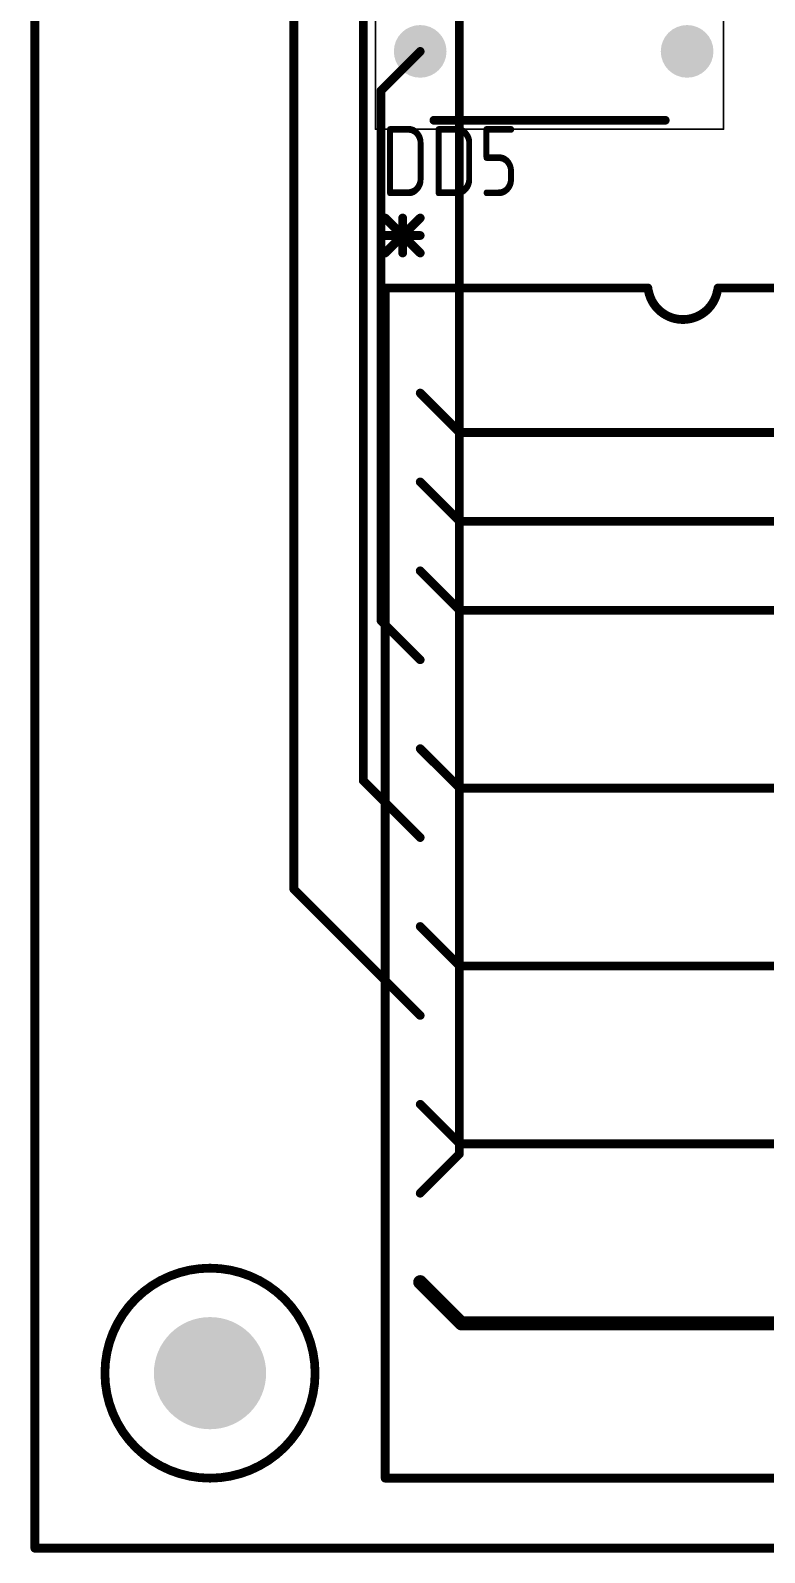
# Model space of a CAD drawing. Header units: millimetres. Extents: x 0 to 841, y 0 to 2540.
# Drawn here: x 34.87 to 55.83, y 59.87 to 103.36 of the extents above; entities that cross this region are included whole.
import ezdxf

# ---------------------------------------------------------------- set-up
doc = ezdxf.new("R2010")
doc.units = ezdxf.units.MM
for name, color, linetype in [('BottomLayer', 5, 'Continuous'), ('BottomSolder', 6, 'Continuous'), ('Mechanical13', 56, 'Continuous'), ('Mechanical15', 56, 'Continuous'), ('MultiLayer', 9, 'Continuous'), ('PadHoleLayer', 156, 'Continuous'), ('TopLayer', 1, 'Continuous'), ('TopOverlay', 2, 'Continuous'), ('TopSolder', 216, 'Continuous')]:
    doc.layers.add(name, color=color, linetype=linetype)
doc.styles.add('GOST type A', font='', dxfattribs={"height": 0.2})
doc.styles.get('GOST type A').set_extended_font_data('GOST type A')

# ---------------------------------------------------------------- blocks, each defined once
blk = doc.blocks.new('DIP_14_106')
at = {"layer": 'BottomLayer'}
h = blk.add_hatch(color=5, dxfattribs=at)
edge = h.paths.add_edge_path()
edge.add_arc((0, 0), 0.65, 0, 360)
h = blk.add_hatch(color=5, dxfattribs=at)
edge = h.paths.add_edge_path()
edge.add_arc((7.62, 0), 0.65, 0, 360)
h = blk.add_hatch(color=5, dxfattribs=at)
edge = h.paths.add_edge_path()
edge.add_arc((0, -2.54), 0.65, 0, 360)
h = blk.add_hatch(color=5, dxfattribs=at)
edge = h.paths.add_edge_path()
edge.add_arc((7.62, -2.54), 0.65, 0, 360)
h = blk.add_hatch(color=5, dxfattribs=at)
edge = h.paths.add_edge_path()
edge.add_arc((0, -5.08), 0.65, 0, 360)
h = blk.add_hatch(color=5, dxfattribs=at)
edge = h.paths.add_edge_path()
edge.add_arc((7.62, -5.08), 0.65, 0, 360)
h = blk.add_hatch(color=5, dxfattribs=at)
edge = h.paths.add_edge_path()
edge.add_arc((0, -7.62), 0.65, 0, 360)
h = blk.add_hatch(color=5, dxfattribs=at)
edge = h.paths.add_edge_path()
edge.add_arc((7.62, -7.62), 0.65, 0, 360)
h = blk.add_hatch(color=5, dxfattribs=at)
edge = h.paths.add_edge_path()
edge.add_arc((0, -10.16), 0.65, 0, 360)
h = blk.add_hatch(color=5, dxfattribs=at)
edge = h.paths.add_edge_path()
edge.add_arc((7.62, -10.16), 0.65, 0, 360)
h = blk.add_hatch(color=5, dxfattribs=at)
edge = h.paths.add_edge_path()
edge.add_arc((0, -12.7), 0.65, 0, 360)
h = blk.add_hatch(color=5, dxfattribs=at)
edge = h.paths.add_edge_path()
edge.add_arc((7.62, -12.7), 0.65, 0, 360)
h = blk.add_hatch(color=5, dxfattribs=at)
edge = h.paths.add_edge_path()
edge.add_arc((0, -15.24), 0.65, 0, 360)
h = blk.add_hatch(color=5, dxfattribs=at)
edge = h.paths.add_edge_path()
edge.add_arc((7.62, -15.24), 0.65, 0, 360)
at = {"layer": 'BottomSolder'}
h = blk.add_hatch(color=6, dxfattribs=at)
edge = h.paths.add_edge_path()
edge.add_arc((0, 0), 0.752, 0, 360)
h = blk.add_hatch(color=6, dxfattribs=at)
edge = h.paths.add_edge_path()
edge.add_arc((7.62, 0), 0.752, 0, 360)
h = blk.add_hatch(color=6, dxfattribs=at)
edge = h.paths.add_edge_path()
edge.add_arc((0, -2.54), 0.752, 0, 360)
h = blk.add_hatch(color=6, dxfattribs=at)
edge = h.paths.add_edge_path()
edge.add_arc((7.62, -2.54), 0.752, 0, 360)
h = blk.add_hatch(color=6, dxfattribs=at)
edge = h.paths.add_edge_path()
edge.add_arc((0, -5.08), 0.752, 0, 360)
h = blk.add_hatch(color=6, dxfattribs=at)
edge = h.paths.add_edge_path()
edge.add_arc((7.62, -5.08), 0.752, 0, 360)
h = blk.add_hatch(color=6, dxfattribs=at)
edge = h.paths.add_edge_path()
edge.add_arc((0, -7.62), 0.752, 0, 360)
h = blk.add_hatch(color=6, dxfattribs=at)
edge = h.paths.add_edge_path()
edge.add_arc((7.62, -7.62), 0.752, 0, 360)
h = blk.add_hatch(color=6, dxfattribs=at)
edge = h.paths.add_edge_path()
edge.add_arc((0, -10.16), 0.752, 0, 360)
h = blk.add_hatch(color=6, dxfattribs=at)
edge = h.paths.add_edge_path()
edge.add_arc((7.62, -10.16), 0.752, 0, 360)
h = blk.add_hatch(color=6, dxfattribs=at)
edge = h.paths.add_edge_path()
edge.add_arc((0, -12.7), 0.752, 0, 360)
h = blk.add_hatch(color=6, dxfattribs=at)
edge = h.paths.add_edge_path()
edge.add_arc((7.62, -12.7), 0.752, 0, 360)
h = blk.add_hatch(color=6, dxfattribs=at)
edge = h.paths.add_edge_path()
edge.add_arc((0, -15.24), 0.752, 0, 360)
h = blk.add_hatch(color=6, dxfattribs=at)
edge = h.paths.add_edge_path()
edge.add_arc((7.62, -15.24), 0.752, 0, 360)
at = {"layer": 'MultiLayer'}
h = blk.add_hatch(color=9, dxfattribs=at)
edge = h.paths.add_edge_path()
edge.add_arc((0, 0), 0.65, 0, 360)
h = blk.add_hatch(color=9, dxfattribs=at)
edge = h.paths.add_edge_path()
edge.add_arc((7.62, 0), 0.65, 0, 360)
h = blk.add_hatch(color=9, dxfattribs=at)
edge = h.paths.add_edge_path()
edge.add_arc((0, -2.54), 0.65, 0, 360)
h = blk.add_hatch(color=9, dxfattribs=at)
edge = h.paths.add_edge_path()
edge.add_arc((7.62, -2.54), 0.65, 0, 360)
h = blk.add_hatch(color=9, dxfattribs=at)
edge = h.paths.add_edge_path()
edge.add_arc((0, -5.08), 0.65, 0, 360)
h = blk.add_hatch(color=9, dxfattribs=at)
edge = h.paths.add_edge_path()
edge.add_arc((7.62, -5.08), 0.65, 0, 360)
h = blk.add_hatch(color=9, dxfattribs=at)
edge = h.paths.add_edge_path()
edge.add_arc((0, -7.62), 0.65, 0, 360)
h = blk.add_hatch(color=9, dxfattribs=at)
edge = h.paths.add_edge_path()
edge.add_arc((7.62, -7.62), 0.65, 0, 360)
h = blk.add_hatch(color=9, dxfattribs=at)
edge = h.paths.add_edge_path()
edge.add_arc((0, -10.16), 0.65, 0, 360)
h = blk.add_hatch(color=9, dxfattribs=at)
edge = h.paths.add_edge_path()
edge.add_arc((7.62, -10.16), 0.65, 0, 360)
h = blk.add_hatch(color=9, dxfattribs=at)
edge = h.paths.add_edge_path()
edge.add_arc((0, -12.7), 0.65, 0, 360)
h = blk.add_hatch(color=9, dxfattribs=at)
edge = h.paths.add_edge_path()
edge.add_arc((7.62, -12.7), 0.65, 0, 360)
h = blk.add_hatch(color=9, dxfattribs=at)
edge = h.paths.add_edge_path()
edge.add_arc((0, -15.24), 0.65, 0, 360)
h = blk.add_hatch(color=9, dxfattribs=at)
edge = h.paths.add_edge_path()
edge.add_arc((7.62, -15.24), 0.65, 0, 360)
at = {"layer": 'PadHoleLayer'}
h = blk.add_hatch(color=156, dxfattribs=at)
edge = h.paths.add_edge_path()
edge.add_arc((0, 0), 0.4, 0, 360)
h = blk.add_hatch(color=156, dxfattribs=at)
edge = h.paths.add_edge_path()
edge.add_arc((7.62, 0), 0.4, 0, 360)
h = blk.add_hatch(color=156, dxfattribs=at)
edge = h.paths.add_edge_path()
edge.add_arc((0, -2.54), 0.4, 0, 360)
h = blk.add_hatch(color=156, dxfattribs=at)
edge = h.paths.add_edge_path()
edge.add_arc((7.62, -2.54), 0.4, 0, 360)
h = blk.add_hatch(color=156, dxfattribs=at)
edge = h.paths.add_edge_path()
edge.add_arc((0, -5.08), 0.4, 0, 360)
h = blk.add_hatch(color=156, dxfattribs=at)
edge = h.paths.add_edge_path()
edge.add_arc((7.62, -5.08), 0.4, 0, 360)
h = blk.add_hatch(color=156, dxfattribs=at)
edge = h.paths.add_edge_path()
edge.add_arc((0, -7.62), 0.4, 0, 360)
h = blk.add_hatch(color=156, dxfattribs=at)
edge = h.paths.add_edge_path()
edge.add_arc((7.62, -7.62), 0.4, 0, 360)
h = blk.add_hatch(color=156, dxfattribs=at)
edge = h.paths.add_edge_path()
edge.add_arc((0, -10.16), 0.4, 0, 360)
h = blk.add_hatch(color=156, dxfattribs=at)
edge = h.paths.add_edge_path()
edge.add_arc((7.62, -10.16), 0.4, 0, 360)
h = blk.add_hatch(color=156, dxfattribs=at)
edge = h.paths.add_edge_path()
edge.add_arc((0, -12.7), 0.4, 0, 360)
h = blk.add_hatch(color=156, dxfattribs=at)
edge = h.paths.add_edge_path()
edge.add_arc((7.62, -12.7), 0.4, 0, 360)
h = blk.add_hatch(color=156, dxfattribs=at)
edge = h.paths.add_edge_path()
edge.add_arc((0, -15.24), 0.4, 0, 360)
h = blk.add_hatch(color=156, dxfattribs=at)
edge = h.paths.add_edge_path()
edge.add_arc((7.62, -15.24), 0.4, 0, 360)
at = {"layer": 'TopLayer'}
h = blk.add_hatch(color=1, dxfattribs=at)
edge = h.paths.add_edge_path()
edge.add_arc((0, 0), 0.65, 0, 360)
h = blk.add_hatch(color=1, dxfattribs=at)
edge = h.paths.add_edge_path()
edge.add_arc((7.62, 0), 0.65, 0, 360)
h = blk.add_hatch(color=1, dxfattribs=at)
edge = h.paths.add_edge_path()
edge.add_arc((0, -2.54), 0.65, 0, 360)
h = blk.add_hatch(color=1, dxfattribs=at)
edge = h.paths.add_edge_path()
edge.add_arc((7.62, -2.54), 0.65, 0, 360)
h = blk.add_hatch(color=1, dxfattribs=at)
edge = h.paths.add_edge_path()
edge.add_arc((0, -5.08), 0.65, 0, 360)
h = blk.add_hatch(color=1, dxfattribs=at)
edge = h.paths.add_edge_path()
edge.add_arc((7.62, -5.08), 0.65, 0, 360)
h = blk.add_hatch(color=1, dxfattribs=at)
edge = h.paths.add_edge_path()
edge.add_arc((0, -7.62), 0.65, 0, 360)
h = blk.add_hatch(color=1, dxfattribs=at)
edge = h.paths.add_edge_path()
edge.add_arc((7.62, -7.62), 0.65, 0, 360)
h = blk.add_hatch(color=1, dxfattribs=at)
edge = h.paths.add_edge_path()
edge.add_arc((0, -10.16), 0.65, 0, 360)
h = blk.add_hatch(color=1, dxfattribs=at)
edge = h.paths.add_edge_path()
edge.add_arc((7.62, -10.16), 0.65, 0, 360)
h = blk.add_hatch(color=1, dxfattribs=at)
edge = h.paths.add_edge_path()
edge.add_arc((0, -12.7), 0.65, 0, 360)
h = blk.add_hatch(color=1, dxfattribs=at)
edge = h.paths.add_edge_path()
edge.add_arc((7.62, -12.7), 0.65, 0, 360)
h = blk.add_hatch(color=1, dxfattribs=at)
edge = h.paths.add_edge_path()
edge.add_arc((0, -15.24), 0.65, 0, 360)
h = blk.add_hatch(color=1, dxfattribs=at)
edge = h.paths.add_edge_path()
edge.add_arc((7.62, -15.24), 0.65, 0, 360)
at = {"layer": 'TopSolder'}
h = blk.add_hatch(color=216, dxfattribs=at)
edge = h.paths.add_edge_path()
edge.add_arc((0, 0), 0.752, 0, 360)
h = blk.add_hatch(color=216, dxfattribs=at)
edge = h.paths.add_edge_path()
edge.add_arc((7.62, 0), 0.752, 0, 360)
h = blk.add_hatch(color=216, dxfattribs=at)
edge = h.paths.add_edge_path()
edge.add_arc((0, -2.54), 0.752, 0, 360)
h = blk.add_hatch(color=216, dxfattribs=at)
edge = h.paths.add_edge_path()
edge.add_arc((7.62, -2.54), 0.752, 0, 360)
h = blk.add_hatch(color=216, dxfattribs=at)
edge = h.paths.add_edge_path()
edge.add_arc((0, -5.08), 0.752, 0, 360)
h = blk.add_hatch(color=216, dxfattribs=at)
edge = h.paths.add_edge_path()
edge.add_arc((7.62, -5.08), 0.752, 0, 360)
h = blk.add_hatch(color=216, dxfattribs=at)
edge = h.paths.add_edge_path()
edge.add_arc((0, -7.62), 0.752, 0, 360)
h = blk.add_hatch(color=216, dxfattribs=at)
edge = h.paths.add_edge_path()
edge.add_arc((7.62, -7.62), 0.752, 0, 360)
h = blk.add_hatch(color=216, dxfattribs=at)
edge = h.paths.add_edge_path()
edge.add_arc((0, -10.16), 0.752, 0, 360)
h = blk.add_hatch(color=216, dxfattribs=at)
edge = h.paths.add_edge_path()
edge.add_arc((7.62, -10.16), 0.752, 0, 360)
h = blk.add_hatch(color=216, dxfattribs=at)
edge = h.paths.add_edge_path()
edge.add_arc((0, -12.7), 0.752, 0, 360)
h = blk.add_hatch(color=216, dxfattribs=at)
edge = h.paths.add_edge_path()
edge.add_arc((7.62, -12.7), 0.752, 0, 360)
h = blk.add_hatch(color=216, dxfattribs=at)
edge = h.paths.add_edge_path()
edge.add_arc((0, -15.24), 0.752, 0, 360)
h = blk.add_hatch(color=216, dxfattribs=at)
edge = h.paths.add_edge_path()
edge.add_arc((7.62, -15.24), 0.752, 0, 360)
at = {"layer": 'Mechanical13'}
for points, const_width in [([(-1.424, 0, 1), (-1.624, 0, 1)], 0.2), ([(-1.674, 0, 1), (-1.574, 0, 1)], 0.1), ([(-1.474, 0, 1), (-1.374, 0, 1)], 0.1)]:
    blk.add_lwpolyline(points, format="xyb", close=True, dxfattribs=dict(at, const_width=const_width))
at = {"layer": 'Mechanical15', "const_width": 0.05}
for points in [[(-1.274, -17.459), (-1.274, 2.219)], [(-1.274, 2.219), (8.661, 2.219)], [(8.661, -17.459), (8.661, 2.219)], [(-1.274, -17.459), (8.661, -17.459)]]:
    blk.add_lwpolyline(points, dxfattribs=at)
at = {"layer": 'Mechanical15', "const_width": 0.025}
for points in [[(-1.287, 2.219, 1), (-1.262, 2.219, 1)], [(-1.287, 2.219, 1), (-1.262, 2.219, 1)], [(8.649, 2.219, 1), (8.674, 2.219, 1)], [(8.649, 2.219, 1), (8.674, 2.219, 1)], [(-1.287, -17.459, 1), (-1.262, -17.459, 1)], [(-1.287, -17.459, 1), (-1.262, -17.459, 1)], [(8.649, -17.459, 1), (8.674, -17.459, 1)], [(8.649, -17.459, 1), (8.674, -17.459, 1)]]:
    blk.add_lwpolyline(points, format="xyb", close=True, dxfattribs=at)
at = {"layer": 'TopOverlay', "const_width": 0.25}
for points in [[(-0.444, 3.88), (0.556, 2.88)], [(-0.444, 2.88), (0.556, 3.88)], [(0.056, 2.88), (0.056, 3.88)], [(-0.444, 3.38), (0.556, 3.38)], [(0.392, 1.969), (6.996, 1.969)], [(0.392, -17.208), (6.996, -17.208)]]:
    blk.add_lwpolyline(points, dxfattribs=at)
at = {"layer": 'TopOverlay'}
for points, const_width in [([(-0.506, 3.88, 1), (-0.381, 3.88, 1)], 0.125), ([(-0.007, 3.88, 1), (0.118, 3.88, 1)], 0.125), ([(0.494, 3.88, 1), (0.619, 3.88, 1)], 0.125), ([(-0.506, 3.38, 1), (-0.381, 3.38, 1)], 0.125), ([(0.494, 3.38, 1), (0.619, 3.38, 1)], 0.125), ([(-0.506, 2.88, 1), (-0.381, 2.88, 1)], 0.125), ([(-0.007, 2.88, 1), (0.118, 2.88, 1)], 0.125), ([(0.494, 2.88, 1), (0.619, 2.88, 1)], 0.125), ([(0.329, 1.969, 1), (0.454, 1.969, 1)], 0.125), ([(6.933, 1.969, 1), (7.058, 1.969, 1)], 0.125), ([(-1.424, 0, 1), (-1.624, 0, 1)], 0.2), ([(-1.674, 0, 1), (-1.574, 0, 1)], 0.1), ([(-1.474, 0, 1), (-1.374, 0, 1)], 0.1), ([(0.329, -17.208, 1), (0.454, -17.208, 1)], 0.125), ([(6.933, -17.208, 1), (7.058, -17.208, 1)], 0.125)]:
    blk.add_lwpolyline(points, format="xyb", close=True, dxfattribs=dict(at, const_width=const_width))
blk = doc.blocks.new('DIP_24_KR556RT7_107')
at = {"layer": 'BottomLayer'}
h = blk.add_hatch(color=5, dxfattribs=at)
edge = h.paths.add_edge_path()
edge.add_arc((0, 0), 0.725, 0, 360)
h = blk.add_hatch(color=5, dxfattribs=at)
edge = h.paths.add_edge_path()
edge.add_arc((0, -2.54), 0.725, 0, 360)
h = blk.add_hatch(color=5, dxfattribs=at)
edge = h.paths.add_edge_path()
edge.add_arc((0, -5.08), 0.725, 0, 360)
h = blk.add_hatch(color=5, dxfattribs=at)
edge = h.paths.add_edge_path()
edge.add_arc((0, -7.62), 0.725, 0, 360)
h = blk.add_hatch(color=5, dxfattribs=at)
edge = h.paths.add_edge_path()
edge.add_arc((0, -10.16), 0.725, 0, 360)
h = blk.add_hatch(color=5, dxfattribs=at)
edge = h.paths.add_edge_path()
edge.add_arc((0, -12.7), 0.725, 0, 360)
h = blk.add_hatch(color=5, dxfattribs=at)
edge = h.paths.add_edge_path()
edge.add_arc((0, -15.24), 0.725, 0, 360)
h = blk.add_hatch(color=5, dxfattribs=at)
edge = h.paths.add_edge_path()
edge.add_arc((0, -17.78), 0.725, 0, 360)
h = blk.add_hatch(color=5, dxfattribs=at)
edge = h.paths.add_edge_path()
edge.add_arc((0, -20.32), 0.725, 0, 360)
h = blk.add_hatch(color=5, dxfattribs=at)
edge = h.paths.add_edge_path()
edge.add_arc((0, -22.86), 0.725, 0, 360)
h = blk.add_hatch(color=5, dxfattribs=at)
edge = h.paths.add_edge_path()
edge.add_arc((0, -25.4), 0.725, 0, 360)
h = blk.add_hatch(color=5, dxfattribs=at)
edge = h.paths.add_edge_path()
edge.add_arc((0, -27.94), 0.725, 0, 360)
at = {"layer": 'BottomSolder'}
h = blk.add_hatch(color=6, dxfattribs=at)
edge = h.paths.add_edge_path()
edge.add_arc((0, 0), 0.827, 0, 360)
h = blk.add_hatch(color=6, dxfattribs=at)
edge = h.paths.add_edge_path()
edge.add_arc((0, -2.54), 0.827, 0, 360)
h = blk.add_hatch(color=6, dxfattribs=at)
edge = h.paths.add_edge_path()
edge.add_arc((0, -5.08), 0.827, 0, 360)
h = blk.add_hatch(color=6, dxfattribs=at)
edge = h.paths.add_edge_path()
edge.add_arc((0, -7.62), 0.827, 0, 360)
h = blk.add_hatch(color=6, dxfattribs=at)
edge = h.paths.add_edge_path()
edge.add_arc((0, -10.16), 0.827, 0, 360)
h = blk.add_hatch(color=6, dxfattribs=at)
edge = h.paths.add_edge_path()
edge.add_arc((0, -12.7), 0.827, 0, 360)
h = blk.add_hatch(color=6, dxfattribs=at)
edge = h.paths.add_edge_path()
edge.add_arc((0, -15.24), 0.827, 0, 360)
h = blk.add_hatch(color=6, dxfattribs=at)
edge = h.paths.add_edge_path()
edge.add_arc((0, -17.78), 0.827, 0, 360)
h = blk.add_hatch(color=6, dxfattribs=at)
edge = h.paths.add_edge_path()
edge.add_arc((0, -20.32), 0.827, 0, 360)
h = blk.add_hatch(color=6, dxfattribs=at)
edge = h.paths.add_edge_path()
edge.add_arc((0, -22.86), 0.827, 0, 360)
h = blk.add_hatch(color=6, dxfattribs=at)
edge = h.paths.add_edge_path()
edge.add_arc((0, -25.4), 0.827, 0, 360)
h = blk.add_hatch(color=6, dxfattribs=at)
edge = h.paths.add_edge_path()
edge.add_arc((0, -27.94), 0.827, 0, 360)
at = {"layer": 'MultiLayer'}
h = blk.add_hatch(color=9, dxfattribs=at)
edge = h.paths.add_edge_path()
edge.add_arc((0, 0), 0.725, 0, 360)
h = blk.add_hatch(color=9, dxfattribs=at)
edge = h.paths.add_edge_path()
edge.add_arc((0, -2.54), 0.725, 0, 360)
h = blk.add_hatch(color=9, dxfattribs=at)
edge = h.paths.add_edge_path()
edge.add_arc((0, -5.08), 0.725, 0, 360)
h = blk.add_hatch(color=9, dxfattribs=at)
edge = h.paths.add_edge_path()
edge.add_arc((0, -7.62), 0.725, 0, 360)
h = blk.add_hatch(color=9, dxfattribs=at)
edge = h.paths.add_edge_path()
edge.add_arc((0, -10.16), 0.725, 0, 360)
h = blk.add_hatch(color=9, dxfattribs=at)
edge = h.paths.add_edge_path()
edge.add_arc((0, -12.7), 0.725, 0, 360)
h = blk.add_hatch(color=9, dxfattribs=at)
edge = h.paths.add_edge_path()
edge.add_arc((0, -15.24), 0.725, 0, 360)
h = blk.add_hatch(color=9, dxfattribs=at)
edge = h.paths.add_edge_path()
edge.add_arc((0, -17.78), 0.725, 0, 360)
h = blk.add_hatch(color=9, dxfattribs=at)
edge = h.paths.add_edge_path()
edge.add_arc((0, -20.32), 0.725, 0, 360)
h = blk.add_hatch(color=9, dxfattribs=at)
edge = h.paths.add_edge_path()
edge.add_arc((0, -22.86), 0.725, 0, 360)
h = blk.add_hatch(color=9, dxfattribs=at)
edge = h.paths.add_edge_path()
edge.add_arc((0, -25.4), 0.725, 0, 360)
h = blk.add_hatch(color=9, dxfattribs=at)
edge = h.paths.add_edge_path()
edge.add_arc((0, -27.94), 0.725, 0, 360)
at = {"layer": 'PadHoleLayer'}
h = blk.add_hatch(color=156, dxfattribs=at)
edge = h.paths.add_edge_path()
edge.add_arc((0, 0), 0.45, 0, 360)
h = blk.add_hatch(color=156, dxfattribs=at)
edge = h.paths.add_edge_path()
edge.add_arc((0, -2.54), 0.45, 0, 360)
h = blk.add_hatch(color=156, dxfattribs=at)
edge = h.paths.add_edge_path()
edge.add_arc((0, -5.08), 0.45, 0, 360)
h = blk.add_hatch(color=156, dxfattribs=at)
edge = h.paths.add_edge_path()
edge.add_arc((0, -7.62), 0.45, 0, 360)
h = blk.add_hatch(color=156, dxfattribs=at)
edge = h.paths.add_edge_path()
edge.add_arc((0, -10.16), 0.45, 0, 360)
h = blk.add_hatch(color=156, dxfattribs=at)
edge = h.paths.add_edge_path()
edge.add_arc((0, -12.7), 0.45, 0, 360)
h = blk.add_hatch(color=156, dxfattribs=at)
edge = h.paths.add_edge_path()
edge.add_arc((0, -15.24), 0.45, 0, 360)
h = blk.add_hatch(color=156, dxfattribs=at)
edge = h.paths.add_edge_path()
edge.add_arc((0, -17.78), 0.45, 0, 360)
h = blk.add_hatch(color=156, dxfattribs=at)
edge = h.paths.add_edge_path()
edge.add_arc((0, -20.32), 0.45, 0, 360)
h = blk.add_hatch(color=156, dxfattribs=at)
edge = h.paths.add_edge_path()
edge.add_arc((0, -22.86), 0.45, 0, 360)
h = blk.add_hatch(color=156, dxfattribs=at)
edge = h.paths.add_edge_path()
edge.add_arc((0, -25.4), 0.45, 0, 360)
h = blk.add_hatch(color=156, dxfattribs=at)
edge = h.paths.add_edge_path()
edge.add_arc((0, -27.94), 0.45, 0, 360)
at = {"layer": 'TopLayer'}
h = blk.add_hatch(color=1, dxfattribs=at)
edge = h.paths.add_edge_path()
edge.add_arc((0, 0), 0.725, 0, 360)
h = blk.add_hatch(color=1, dxfattribs=at)
edge = h.paths.add_edge_path()
edge.add_arc((0, -2.54), 0.725, 0, 360)
h = blk.add_hatch(color=1, dxfattribs=at)
edge = h.paths.add_edge_path()
edge.add_arc((0, -5.08), 0.725, 0, 360)
h = blk.add_hatch(color=1, dxfattribs=at)
edge = h.paths.add_edge_path()
edge.add_arc((0, -7.62), 0.725, 0, 360)
h = blk.add_hatch(color=1, dxfattribs=at)
edge = h.paths.add_edge_path()
edge.add_arc((0, -10.16), 0.725, 0, 360)
h = blk.add_hatch(color=1, dxfattribs=at)
edge = h.paths.add_edge_path()
edge.add_arc((0, -12.7), 0.725, 0, 360)
h = blk.add_hatch(color=1, dxfattribs=at)
edge = h.paths.add_edge_path()
edge.add_arc((0, -15.24), 0.725, 0, 360)
h = blk.add_hatch(color=1, dxfattribs=at)
edge = h.paths.add_edge_path()
edge.add_arc((0, -17.78), 0.725, 0, 360)
h = blk.add_hatch(color=1, dxfattribs=at)
edge = h.paths.add_edge_path()
edge.add_arc((0, -20.32), 0.725, 0, 360)
h = blk.add_hatch(color=1, dxfattribs=at)
edge = h.paths.add_edge_path()
edge.add_arc((0, -22.86), 0.725, 0, 360)
h = blk.add_hatch(color=1, dxfattribs=at)
edge = h.paths.add_edge_path()
edge.add_arc((0, -25.4), 0.725, 0, 360)
h = blk.add_hatch(color=1, dxfattribs=at)
edge = h.paths.add_edge_path()
edge.add_arc((0, -27.94), 0.725, 0, 360)
at = {"layer": 'TopSolder'}
h = blk.add_hatch(color=216, dxfattribs=at)
edge = h.paths.add_edge_path()
edge.add_arc((0, 0), 0.827, 0, 360)
h = blk.add_hatch(color=216, dxfattribs=at)
edge = h.paths.add_edge_path()
edge.add_arc((0, -2.54), 0.827, 0, 360)
h = blk.add_hatch(color=216, dxfattribs=at)
edge = h.paths.add_edge_path()
edge.add_arc((0, -5.08), 0.827, 0, 360)
h = blk.add_hatch(color=216, dxfattribs=at)
edge = h.paths.add_edge_path()
edge.add_arc((0, -7.62), 0.827, 0, 360)
h = blk.add_hatch(color=216, dxfattribs=at)
edge = h.paths.add_edge_path()
edge.add_arc((0, -10.16), 0.827, 0, 360)
h = blk.add_hatch(color=216, dxfattribs=at)
edge = h.paths.add_edge_path()
edge.add_arc((0, -12.7), 0.827, 0, 360)
h = blk.add_hatch(color=216, dxfattribs=at)
edge = h.paths.add_edge_path()
edge.add_arc((0, -15.24), 0.827, 0, 360)
h = blk.add_hatch(color=216, dxfattribs=at)
edge = h.paths.add_edge_path()
edge.add_arc((0, -17.78), 0.827, 0, 360)
h = blk.add_hatch(color=216, dxfattribs=at)
edge = h.paths.add_edge_path()
edge.add_arc((0, -20.32), 0.827, 0, 360)
h = blk.add_hatch(color=216, dxfattribs=at)
edge = h.paths.add_edge_path()
edge.add_arc((0, -22.86), 0.827, 0, 360)
h = blk.add_hatch(color=216, dxfattribs=at)
edge = h.paths.add_edge_path()
edge.add_arc((0, -25.4), 0.827, 0, 360)
h = blk.add_hatch(color=216, dxfattribs=at)
edge = h.paths.add_edge_path()
edge.add_arc((0, -27.94), 0.827, 0, 360)
at = {"layer": 'TopOverlay', "const_width": 0.25}
for points in [[(-1, 4), (0, 5)], [(-1, 5), (0, 4)], [(-0.5, 4), (-0.5, 5)], [(-1, 4.5), (0, 4.5)], [(-1, 3), (0, 3)], [(-1, -31), (-1, 3)], [(0, 3), (6.5, 3)], [(8.5, 3), (16, 3)], [(-1, -31), (16, -31)]]:
    blk.add_lwpolyline(points, dxfattribs=at)
at = {"layer": 'TopOverlay', "const_width": 0.125}
for points in [[(-1.062, 5, 1), (-0.937, 5, 1)], [(-0.563, 5, 1), (-0.438, 5, 1)], [(-0.062, 5, 1), (0.063, 5, 1)], [(-1.062, 4.5, 1), (-0.937, 4.5, 1)], [(-0.062, 4.5, 1), (0.063, 4.5, 1)], [(-1.062, 4, 1), (-0.937, 4, 1)], [(-0.563, 4, 1), (-0.438, 4, 1)], [(-0.062, 4, 1), (0.063, 4, 1)], [(-1.062, 3, 1), (-0.937, 3, 1)], [(-1.062, 3, 1), (-0.937, 3, 1)], [(-0.062, 3, 1), (0.063, 3, 1)], [(-0.062, 3, 1), (0.063, 3, 1)], [(6.438, 3, 1), (6.563, 3, 1)], [(8.421, 2.921, 1), (8.546, 2.921, 1)], [(8.438, 3, 1), (8.563, 3, 1)], [(6.457, 2.904, 1), (6.582, 2.904, 1)], [(-1.062, -31, 1), (-0.937, -31, 1)], [(-1.062, -31, 1), (-0.937, -31, 1)]]:
    blk.add_lwpolyline(points, format="xyb", close=True, dxfattribs=at)
at = {"layer": 'TopOverlay', "const_width": 0.25}
blk.add_lwpolyline([(8.484, 2.921, -0.827164), (6.519, 2.904)], format="xyb", dxfattribs=at)

msp = doc.modelspace()

# ---------------------------------------------------------------- hatches: boundary and pattern name
at = {"layer": 'BottomLayer'}
h = msp.add_hatch(color=5, dxfattribs=at)
edge = h.paths.add_edge_path()
edge.add_arc((40, 65), 1.5, 0, 360)
at = {"layer": 'BottomSolder'}
h = msp.add_hatch(color=6, dxfattribs=at)
edge = h.paths.add_edge_path()
edge.add_arc((40, 65), 1.602, 0, 360)
at = {"layer": 'MultiLayer'}
h = msp.add_hatch(color=9, dxfattribs=at)
edge = h.paths.add_edge_path()
edge.add_arc((40, 65), 1.5, 0, 360)
at = {"layer": 'PadHoleLayer'}
h = msp.add_hatch(color=156, dxfattribs=at)
edge = h.paths.add_edge_path()
edge.add_arc((40, 65), 1.5, 0, 360)
at = {"layer": 'TopLayer'}
h = msp.add_hatch(color=1, dxfattribs=at)
edge = h.paths.add_edge_path()
edge.add_arc((40, 65), 1.5, 0, 360)
at = {"layer": 'TopSolder'}
h = msp.add_hatch(color=216, dxfattribs=at)
edge = h.paths.add_edge_path()
edge.add_arc((40, 65), 1.602, 0, 360)

# ---------------------------------------------------------------- linework, layer by layer
at = {"layer": 'BottomLayer'}
for points, const_width in [([(42.393, 78.827), (42.393, 111.853)], 0.25), ([(46, 93), (47.128, 91.872)], 0.25), ([(47.128, 91.872), (64.872, 91.872)], 0.25), ([(46, 90.46), (47.128, 89.332)], 0.25), ([(47.128, 89.332), (62.931, 89.332)], 0.25), ([(46, 87.92), (47.128, 86.792)], 0.25), ([(47.128, 86.792), (64.872, 86.792)], 0.25), ([(46, 82.84), (47.128, 81.712)], 0.25), ([(47.128, 81.712), (64.872, 81.712)], 0.25), ([(42.393, 78.827), (46, 75.22)], 0.25), ([(46, 77.76), (47.128, 76.632)], 0.25), ([(47.128, 76.632), (64.872, 76.632)], 0.25), ([(46, 72.68), (47.128, 71.552)], 0.25), ([(47.128, 71.552), (64.872, 71.552)], 0.25), ([(46, 67.6), (47.179, 66.421)], 0.4), ([(47.179, 66.421), (62.905, 66.421)], 0.4)]:
    msp.add_lwpolyline(points, dxfattribs=dict(at, const_width=const_width))
for points, const_width in [([(45.938, 93, 1), (46.063, 93, 1)], 0.125), ([(47.066, 91.872, 1), (47.191, 91.872, 1)], 0.125), ([(47.066, 91.872, 1), (47.191, 91.872, 1)], 0.125), ([(45.938, 90.46, 1), (46.063, 90.46, 1)], 0.125), ([(47.066, 89.332, 1), (47.191, 89.332, 1)], 0.125), ([(47.066, 89.332, 1), (47.191, 89.332, 1)], 0.125), ([(45.938, 87.92, 1), (46.063, 87.92, 1)], 0.125), ([(47.066, 86.792, 1), (47.191, 86.792, 1)], 0.125), ([(47.066, 86.792, 1), (47.191, 86.792, 1)], 0.125), ([(45.938, 82.84, 1), (46.063, 82.84, 1)], 0.125), ([(47.066, 81.712, 1), (47.191, 81.712, 1)], 0.125), ([(47.066, 81.712, 1), (47.191, 81.712, 1)], 0.125), ([(42.33, 78.827, 1), (42.455, 78.827, 1)], 0.125), ([(42.33, 78.827, 1), (42.455, 78.827, 1)], 0.125), ([(45.938, 77.76, 1), (46.063, 77.76, 1)], 0.125), ([(47.066, 76.632, 1), (47.191, 76.632, 1)], 0.125), ([(47.066, 76.632, 1), (47.191, 76.632, 1)], 0.125), ([(45.938, 75.22, 1), (46.063, 75.22, 1)], 0.125), ([(45.938, 72.68, 1), (46.063, 72.68, 1)], 0.125), ([(47.066, 71.552, 1), (47.191, 71.552, 1)], 0.125), ([(47.066, 71.552, 1), (47.191, 71.552, 1)], 0.125), ([(45.9, 67.6, 1), (46.1, 67.6, 1)], 0.2), ([(47.079, 66.421, 1), (47.279, 66.421, 1)], 0.2), ([(47.079, 66.421, 1), (47.279, 66.421, 1)], 0.2)]:
    msp.add_lwpolyline(points, format="xyb", close=True, dxfattribs=dict(at, const_width=const_width))
at = {"layer": 'TopLayer', "const_width": 0.25}
for points in [[(44.374, 81.926), (44.374, 108.712)], [(47.117, 71.257), (47.117, 104.183)], [(44.882, 101.642), (46, 102.76)], [(44.882, 86.498), (44.882, 101.642)], [(44.882, 86.498), (46, 85.38)], [(44.374, 81.926), (46, 80.3)], [(46, 70.14), (47.117, 71.257)]]:
    msp.add_lwpolyline(points, dxfattribs=at)
at = {"layer": 'TopLayer', "const_width": 0.125}
for points in [[(45.938, 102.76, 1), (46.063, 102.76, 1)], [(44.819, 101.642, 1), (44.944, 101.642, 1)], [(44.819, 101.642, 1), (44.944, 101.642, 1)], [(44.819, 86.498, 1), (44.944, 86.498, 1)], [(44.819, 86.498, 1), (44.944, 86.498, 1)], [(45.938, 85.38, 1), (46.063, 85.38, 1)], [(44.311, 81.926, 1), (44.436, 81.926, 1)], [(44.311, 81.926, 1), (44.436, 81.926, 1)], [(45.938, 80.3, 1), (46.063, 80.3, 1)], [(47.055, 71.257, 1), (47.179, 71.257, 1)], [(47.055, 71.257, 1), (47.179, 71.257, 1)], [(45.938, 70.14, 1), (46.063, 70.14, 1)]]:
    msp.add_lwpolyline(points, format="xyb", close=True, dxfattribs=at)
at = {"layer": 'TopOverlay', "const_width": 0.25}
for points in [[(35, 60), (35, 165)], [(35, 60), (40, 60)], [(40, 60), (195, 60)]]:
    msp.add_lwpolyline(points, dxfattribs=at)
at = {"layer": 'TopOverlay'}
for points, const_width in [([(43, 65, 1), (37, 65, 1)], 0.25), ([(36.938, 65, 1), (37.062, 65, 1)], 0.125), ([(42.937, 65, 1), (43.062, 65, 1)], 0.125), ([(34.937, 60, 1), (35.062, 60, 1)], 0.125), ([(34.937, 60, 1), (35.062, 60, 1)], 0.125), ([(39.938, 60, 1), (40.063, 60, 1)], 0.125), ([(39.938, 60, 1), (40.063, 60, 1)], 0.125)]:
    msp.add_lwpolyline(points, format="xyb", close=True, dxfattribs=dict(at, const_width=const_width))

# ---------------------------------------------------------------- block references
msp.add_blockref('DIP_14_106', (46, 118))
at = {"rotation": 360}
msp.add_blockref('DIP_24_KR556RT7_107', (46, 93), dxfattribs=at)

# ---------------------------------------------------------------- texts
at = {"layer": 'TopOverlay', "style": 'GOST type A'}
msp.add_text('DD5', height=2, dxfattribs=at).set_placement((44.879, 98.627))

doc.saveas('drawing.dxf')
